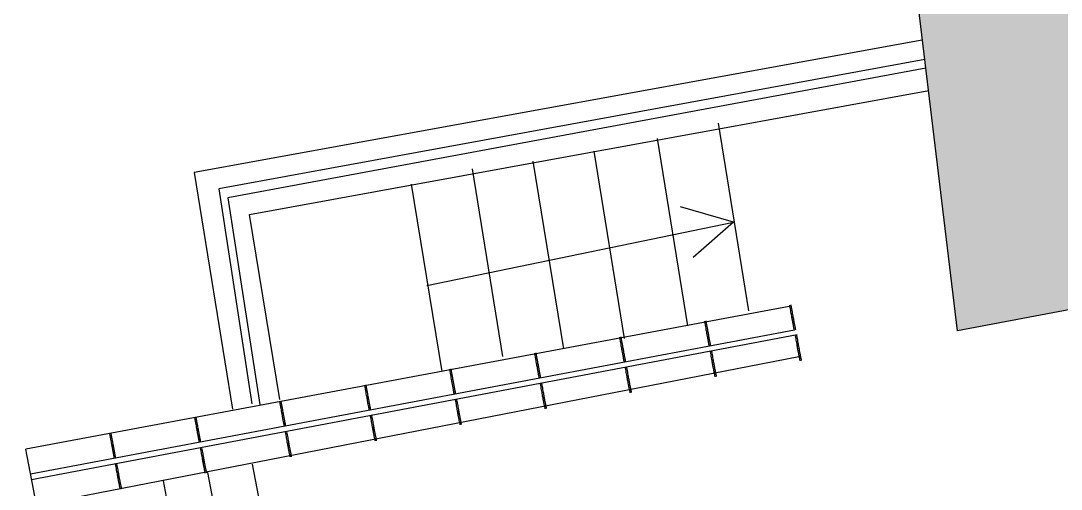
# Model space of a CAD drawing. Extents: x 1037 to 14540, y 1034 to 18285.
# Drawn here: x 13123 to 13856, y 15650 to 15980 of the extents above; entities that cross this region are included whole.
import ezdxf

# ---------------------------------------------------------------- set-up
doc = ezdxf.new("R2010")
doc.units = 0
doc.header["$LTSCALE"] = 100
doc.header["$MEASUREMENT"] = 0
for name, color, linetype in [('murature polilinee', 7, 'CONTINUOUS'), ('murature retini', 253, 'CONTINUOUS'), ('proiezioni', 252, 'CONTINUOUS')]:
    doc.layers.add(name, color=color, linetype=linetype)

msp = doc.modelspace()

# ---------------------------------------------------------------- hatches: boundary and pattern name
at = {"layer": 'murature retini', "lineweight": 30}
h = msp.add_hatch(color=256, dxfattribs=at)
h.paths.add_polyline_path([(12325.37, 14386.08), (13607.89, 14590.37), (13499.68, 15175.4), (13788.95, 15228.91), (13750.87, 15438.27), (13750.07, 15456.86), (13775.05, 15457.94), (13775.7, 15442.95), (14099.71, 15504.13), (14075.06, 15638.14), (13769.77, 15580.5), (13771.18, 15547.86), (13746.2, 15546.78), (13743.86, 15601.05), (14134.41, 15674.79), (14270.65, 14934.11), (14183.54, 14739.04), (14091.88, 15206.15), (13591.4, 15113.59), (13685.52, 14604.73), (13760.98, 14618.69), (13805.29, 14510.43), (13269.82, 14427.85), (13298.81, 14239.84), (13191.59, 14266.03), (13162.6, 14454.04), (12351.69, 14328.22), (12346.54, 14328.22), (12343.45, 14351.88), (12328.01, 14350.85)])
h.paths.add_polyline_path([(10845.65, 15581.71), (10799.41, 15652.08), (10845.65, 15680.18), (10820.36, 15723.35), (10929.94, 15793.3), (10874.35, 15880.39), (10882.78, 15885.77), (10877.4, 15894.19), (10898.47, 15907.65), (10893.09, 15916.07), (10929.94, 15939.59), (10932.62, 15993.81), (10942.61, 15993.31), (10943.85, 16018.28), (10953.83, 16017.79), (10954.33, 16027.78), (11094.13, 16020.87), (11093.52, 16005.88), (11103.52, 16005.49), (11100.23, 15921.1), (11340.66, 15911.34), (11347.63, 15890.29), (11355.91, 15868.97), (11531.7, 15863.06), (11539, 15903.29), (11779.43, 15893.53), (11787.78, 16099.27), (11844.13, 16125.47), (11849.87, 16266.91), (11795.83, 16297.6), (11804.14, 16502.28), (11563.71, 16512.04), (11544.66, 16551.27), (11380.49, 16556.56), (11367.24, 16520.01), (11124.94, 16529.85), (11121.42, 16446.53), (11111.43, 16446.95), (11110.82, 16431.96), (10970.91, 16436.4), (10971.23, 16446.4), (10961.24, 16446.72), (10962.03, 16471.7), (10952.03, 16472.02), (10953.62, 16521.99), (10913.27, 16551.51), (10919.17, 16559.59), (10898.99, 16574.35), (10904.9, 16582.42), (10896.82, 16588.32), (10957.82, 16671.71), (10852.9, 16748.46), (10882.42, 16788.82), (10741.17, 16892.14), (10711.65, 16851.78), (10606.73, 16928.53), (10545.73, 16845.14), (10537.66, 16851.05), (10531.76, 16842.98), (10511.58, 16857.74), (10505.67, 16849.67), (10465.32, 16879.18), (10415.39, 16881.84), (10415.92, 16891.82), (10390.95, 16893.15), (10391.48, 16903.14), (10381.5, 16903.67), (10389.46, 17053.45), (10414.42, 17052.13), (10416.54, 17092.07), (9906.31, 17108.96), (9905.79, 17068.96), (9930.79, 17068.64), (9928.82, 16918.65), (9918.82, 16918.78), (9918.69, 16908.78), (9893.69, 16909.11), (9893.56, 16899.11), (9843.57, 16899.76), (9801.35, 16872.98), (9795.99, 16881.42), (9774.88, 16868.03), (9769.52, 16876.47), (9761.08, 16871.11), (9705.73, 16958.35), (9595.96, 16888.71), (9569.17, 16930.93), (9421.41, 16837.17), (9448.19, 16794.95), (9338.42, 16725.31), (9393.77, 16638.07), (9385.33, 16632.71), (9390.69, 16624.27), (9369.58, 16610.87), (9374.93, 16602.43), (9332.72, 16575.64), (9330.99, 16525.67), (9321, 16526.02), (9320.14, 16501.03), (9310.14, 16501.37), (9309.8, 16491.38), (9169.88, 16496.2), (9170.57, 16516.19), (9090.62, 16518.94), (9095.37, 16656.94), (9173.93, 16654.23), (9179.52, 16872.49), (8951.34, 16881.1), (8953.1, 16935.67), (9180.93, 16927.82), (9183.04, 17024.54), (9254.71, 17023.56), (9252.67, 16875.42), (9604.09, 17105.02), (9586.37, 17142.09), (9256.4, 17146.63), (9255.81, 17103.55), (9186.07, 17104.51), (9186.21, 17114.5), (8824.09, 17119.48), (8823.89, 17111.84), (8813.9, 17112.09), (8814.09, 17119.62), (8616.26, 17122.34), (8613.79, 16942.35), (8809.57, 16939.66), (8811.64, 17022.12), (8821.64, 17021.87), (8819.59, 16940.27), (8853.15, 16939.11), (8851.39, 16884.32), (8623.17, 16891.66), (8622.8, 16880.66), (8482.03, 16860.78), (8481.68, 16850.79), (8451.7, 16851.82), (8425.94, 16883.39), (8426.46, 16898.38), (8436.45, 16898.04), (8437.31, 16923.02), (8427.32, 16923.37), (8428.53, 16958.35), (8408.54, 16959.03), (8411.81, 17053.98), (8431.8, 17053.37), (8432.86, 17088.35), (8442.86, 17088.05), (8445.21, 17138.78), (8463.41, 17138.53), (8468.21, 17394.13), (8543.2, 17392.72), (8540.99, 17275.08), (9100.89, 17264.57), (9103.1, 17382.21), (9168.1, 17381.34), (9166.07, 17273.53), (9669.47, 17264.08), (9670.18, 17301.74), (9731.72, 17300.59), (9731.02, 17262.93), (10300.92, 17252.23), (10302.94, 17359.69), (10372.73, 17358.38), (10370.71, 17250.92), (10965.65, 17239.75), (10963.38, 17365.6), (11039.38, 17366.96), (11042.19, 17210.56), (12047.61, 17235.5), (12046.7, 17358.83), (12123.73, 17352.88), (12124.71, 17250.21), (12265.4, 17263.73), (12392.97, 17275.99), (12398.89, 17226.81), (12325.6, 17219.77), (12351.6, 17017.32), (12434.01, 17024.77), (12438.64, 16974.83), (12339.6, 16968.28), (12355.07, 16847.84), (12799.73, 16877.28), (12781.94, 17013.05), (12857.72, 17032.28), (12870.34, 16980.74), (13636.95, 17097.95), (13625.29, 17221.5), (13827.94, 17269.39), (13862.23, 17112.27), (14105.83, 15822.05), (13783.29, 15761.15), (13636.26, 16983.07), (13270.78, 16921.69), (13272.9, 16909.06), (12945.17, 16854.02), (12285.18, 16810.33), (12267.58, 17213.71), (12151.98, 17202.6), (12153.67, 17175.59), (12158.73, 17175.9), (12162.62, 17096.99), (12157.55, 17096.81), (12158.52, 17069.9), (12153.75, 17069.73), (12170.71, 16680.94), (12174.73, 16681.31), (12177.21, 16654.5), (12183.29, 16655.06), (12188.51, 16576.21), (12183.44, 16575.87), (12185.22, 16549), (12181.2, 16548.74), (12195.73, 16329.24), (12148.26, 16326.1), (12147.91, 16331.45), (12075.24, 16332.71), (12023.92, 17107.87), (11147.1, 17086.12), (11146.42, 17036.23), (11055.13, 17037.46), (11056.89, 17111.43), (10726.98, 17119.29), (10707.88, 17082.91), (11050.44, 16840.28), (11053.23, 16957.49), (11145.34, 16956.24), (11140.75, 16616.53), (11927.43, 16584.59), (11894.74, 15803.35), (11134.31, 15822.44), (11129.82, 15649.29), (11046.96, 15650.41), (11048, 15691.6), (11018.43, 15692)])
h.paths.add_polyline_path([(12018.04, 15320.1), (12165.09, 15316.41), (12114, 15797.84), (12001.11, 15800.68), (12005.21, 15901.6), (12072.31, 15899.91), (12070.9, 16117.52), (12161.53, 16131.53), (12161.16, 16136.89), (12208.24, 16140.19), (12223.52, 15909.49), (12228.35, 15909.81), (12229.94, 15885.73), (12234.99, 15886.06), (12240.21, 15807.25), (12235.16, 15806.91), (12236.75, 15782.83), (12231.92, 15782.51), (12259.49, 15366.08), (12264.32, 15366.4), (12265.91, 15342.32), (12270.97, 15342.65), (12276.18, 15263.84), (12271.13, 15263.5), (12272.73, 15239.42), (12267.9, 15239.1), (12271.89, 15178.73), (12228.7, 15175.87), (12228.19, 15183.47), (12161.25, 15189.26), (12162.96, 15231.44), (12015.91, 15235.13)])
h.paths.add_polyline_path([(11511.52, 15332.82), (11918.07, 15322.61), (11915.94, 15237.64), (11509.39, 15247.85)])
h.paths.add_polyline_path([(10996.5, 15347.85), (11036.39, 15346.33), (11039.32, 15346.07), (11043.45, 15510.45), (11126.3, 15509.33), (11122.26, 15342.59), (11411.55, 15335.33), (11409.42, 15250.36), (10994.32, 15260.99)])
h.paths.add_polyline_path([(9465.09, 15299.17), (9465.36, 15319.17), (9495.5, 15413.45), (9557.59, 15411.89), (9557.71, 15416.88), (9562.71, 15416.76), (9563.49, 15431.36), (9571.69, 15442.04), (9588.12, 15442.04), (9599.62, 15431.36), (9599.62, 15414.95), (9604.55, 15415.77), (9604.55, 15409.2), (9650.54, 15410.02), (9269.33, 15686.77), (9243.51, 15687.12), (9233.09, 15588.19), (9135.85, 15589.5), (9138.59, 15656.44), (8910.86, 15663.77), (8912.64, 15719.08), (9140.86, 15711.74), (9149.81, 15929.91), (9073.63, 15932.73), (9078.74, 16070.71), (9158.69, 16067.75), (9159.43, 16087.74), (9299.33, 16082.55), (9299.16, 16072.56), (9309.16, 16072.39), (9308.74, 16047.39), (9318.74, 16047.22), (9317.83, 15992.95), (9353.05, 15967.05), (9347.12, 15958.99), (9367.26, 15944.18), (9361.33, 15936.12), (9369.39, 15930.2), (9308.16, 15846.97), (9411.96, 15770.62), (9382.33, 15730.34), (9523.33, 15626.61), (9552.96, 15666.89), (9658.56, 15589.2), (9719.79, 15672.42), (9727.84, 15666.5), (9733.77, 15674.55), (9753.91, 15659.74), (9759.83, 15667.8), (9800.32, 15638.01), (9851.73, 15635.28), (9851.2, 15625.3), (9876.17, 15623.97), (9875.64, 15613.98), (9885.62, 15613.45), (9877.67, 15463.66), (9852.7, 15464.99), (9850.58, 15425.05), (10360.81, 15408.16), (10361.33, 15448.16), (10336.34, 15448.48), (10338.3, 15598.47), (10348.3, 15598.34), (10348.43, 15608.34), (10373.43, 15608.01), (10373.56, 15618.01), (10425.05, 15617.34), (10465.54, 15643.52), (10471.93, 15635.94), (10493.86, 15649.4), (10499.25, 15640.97), (10507.67, 15646.35), (10555.62, 15570.66), (10676.05, 15642.05), (10704.62, 15593.1), (10799.61, 15651.78), (10845.65, 15581.71), (10535.21, 15391.17), (10535.21, 15368.73), (10875.57, 15352.44), (10873.35, 15263.82)])
h.paths.add_polyline_path([(8959.76, 15426.9), (9129, 15422.65), (9131.75, 15489.59), (9228.95, 15488.27), (9227.24, 15420.18), (9356.81, 15416.93), (9372.31, 15321.51), (9372.04, 15301.51), (8956.87, 15311.93)], flags=17)
h.paths.add_polyline_path([(8364.57, 15496.27), (8444.44, 15494.17), (8559.43, 15446.95), (8558.9, 15436.96), (8859.79, 15429.41), (8856.9, 15314.44), (8479.49, 15323.92), (8476.37, 15269.46), (8383.25, 15241.83), (8336.94, 15243.57), (8338.71, 15290.78), (8356.84, 15290.1), (8358.19, 15326.02), (8340.06, 15326.7), (8340.97, 15351.03), (8335.18, 15351.25), (8338.92, 15450.91), (8344.71, 15450.69), (8345.62, 15475.03), (8363.75, 15474.35)])
h.paths.add_polyline_path([(8446.02, 15779.83), (8445.7, 15769.83), (8584.83, 15740.63), (8584.48, 15729.64), (8812.69, 15722.3), (8810.91, 15666.98), (8571.48, 15674.68), (8564.73, 15547.14), (8381.5, 15546.04), (8382.76, 15581.01), (8362.78, 15581.74), (8365.83, 15676.69), (8385.82, 15676.04), (8386.95, 15711.03), (8396.94, 15710.7), (8397.74, 15735.69), (8387.75, 15736.01), (8388.23, 15751.01), (8416.03, 15780.79)])
h.paths.add_polyline_path([(8430.5, 16230.53), (8460.34, 16225.28), (8460.02, 16215.28), (8599.31, 16190.8), (8595.93, 16085.85), (8660.9, 16083.76), (8656.88, 15958.82), (8591.91, 15960.91), (8591.56, 15949.92), (8450.84, 15929.72), (8450.52, 15919.72), (8420.53, 15920.69), (8394.7, 15952.2), (8395.18, 15967.19), (8405.18, 15966.87), (8405.98, 15991.85), (8395.99, 15992.18), (8397.11, 16027.16), (8377.12, 16027.8), (8380.18, 16122.75), (8400.16, 16122.11), (8401.29, 16157.09), (8411.28, 16156.77), (8412.09, 16181.76), (8399.41, 16197.22)])
h.paths.add_polyline_path([(8419.01, 16682.21), (8446.88, 16711.94), (8476.86, 16710.9), (8476.52, 16700.91), (8615.59, 16671.39), (8615.21, 16660.39), (8680.17, 16658.16), (8675.87, 16533.23), (8610.9, 16535.47), (8607.29, 16430.53), (8466.68, 16415.36), (8466.34, 16405.37), (8436.21, 16402.12), (8407.41, 16437.42), (8421.09, 16452.01), (8421.95, 16476.99), (8411.95, 16477.34), (8413.16, 16512.31), (8393.17, 16513), (8396.44, 16607.95), (8416.43, 16607.26), (8417.64, 16642.24), (8427.63, 16641.89), (8428.49, 16666.88), (8418.5, 16667.22)])
h.paths.add_polyline_path([(11488.25, 14938.33), (11908.17, 14928.34), (11907.54, 14903.34), (12007.52, 14900.96), (12008.14, 14925.96), (12158.53, 14922.38), (12160.19, 14963.29), (12242.41, 14968.74), (12241.75, 14978.74), (12284.95, 14981.6), (12289.68, 14910.08), (12294.51, 14910.4), (12296.1, 14886.32), (12301.15, 14886.65), (12306.37, 14807.84), (12301.32, 14807.5), (12302.91, 14783.42), (12298.09, 14783.1), (12326.69, 14351.05), (12344.79, 14352.25), (12346.4, 14327.95), (12352.18, 14328.33), (12358.77, 14228.82), (12352.98, 14228.44), (12354.72, 14202.2), (12318.25, 14203.68), (12318.02, 14197.89), (12218.37, 14201.94), (12218.61, 14207.73), (12194.27, 14208.71), (12195.01, 14226.84), (12121.11, 14229.84), (12120.9, 14225.38), (12090.8, 14226.81), (12096.32, 14342.95), (12202.24, 14338.65), (12194.41, 14456.93), (12016.17, 14464.17), (12015.97, 14459.17), (12005.97, 14459.58), (12006.78, 14479.56), (12016.78, 14479.15), (12016.57, 14474.16), (12193.74, 14466.97), (12186.24, 14580.23), (12021.15, 14586.93), (12019.82, 14554.09), (12009.83, 14554.5), (12011.16, 14587.34), (11825.26, 14594.89), (11824.5, 14576.3), (11812.13, 14576.93), (11818.16, 14725.63), (11830.54, 14725.18), (11825.66, 14604.88), (12011.57, 14597.33), (12012.9, 14630.17), (12022.89, 14629.77), (12021.56, 14596.93), (12185.58, 14590.27), (12178.08, 14703.53), (12026.13, 14709.7), (12025.93, 14704.71), (12015.94, 14705.11), (12016.75, 14725.1), (12026.74, 14724.69), (12026.54, 14719.69), (12177.42, 14713.57), (12169.58, 14831.85), (12031.32, 14837.47), (12029.79, 14799.63), (12019.79, 14800.03), (12021.33, 14837.87), (11835.42, 14845.42), (11833.78, 14804.95), (11821.39, 14805.12), (11821.83, 14815.94), (11784.59, 14817.46), (11785.81, 14847.43), (11664.78, 14852.34), (11663.88, 14830.64), (11636.51, 14831.76), (11637.4, 14853.46), (11485.05, 14859.64)])
h.paths.add_polyline_path([(10831.56, 14382.53), (10927.72, 14379.92), (10932.04, 14694.54), (10985.24, 14693.89), (10994.91, 14730.55), (11020.75, 14783.47), (10933.13, 14784.53), (10933.71, 14874.15), (10573.8, 14883.5), (10572.59, 14783.5), (10497.61, 14785.44), (10498.82, 14885.45), (10143.9, 14894.66), (10139.28, 14794.75), (10064.29, 14796.69), (10068.1, 14878.93), (9703.6, 14888.4), (9701.46, 14806.12), (9626.49, 14808.06), (9628.96, 14903.03), (9458.38, 14907.46), (9460.59, 14992.43), (10888.53, 14955.35), (10887.9, 14930.36), (10987.87, 14927.77), (10988.5, 14952.76), (11102.04, 14949.81), (11100.01, 14833.82), (11053.2, 14793.63), (11013.84, 14724.08), (11000.67, 14648.67), (11013.84, 14573.26), (11053.2, 14503.71), (11099.87, 14462.57), (11224.46, 14463.38), (11271.59, 14503.71), (11310.96, 14573.26), (11324.12, 14648.67), (11310.96, 14724.08), (11271.59, 14793.63), (11225.03, 14833.66), (11226.96, 14944.55), (11388.26, 14940.71), (11385.13, 14863.7), (11370.95, 14864.27), (11370.25, 14623.36), (11480.38, 14618.89), (11479.98, 14608.9), (11370.22, 14613.36), (11369.52, 14372.45), (11570.13, 14364.31), (11579.89, 14604.85), (11569.9, 14605.25), (11570.31, 14615.24), (11590.29, 14614.43), (11580.12, 14363.9), (11590.11, 14363.5), (11584.65, 14248.54), (11554.82, 14249.96), (11554.99, 14253.65), (11480.85, 14257.17), (11480.11, 14239.04), (11455.78, 14240.03), (11455.55, 14234.24), (11355.9, 14238.29), (11356.14, 14244.08), (11331.8, 14245.06), (11332.54, 14263.19), (11049.61, 14275.34), (11048.88, 14257.22), (11024.55, 14258.21), (11024.31, 14252.42), (10924.67, 14256.46), (10924.9, 14262.25), (10900.57, 14263.24), (10901.3, 14281.36), (10827.41, 14284.36), (10827.2, 14279.9), (10797.1, 14281.33), (10798.95, 14320.41), (10828.99, 14319.19)])
h.paths.add_polyline_path([(11665.05, 14360.45), (11765.88, 14356.36), (11767.09, 14386.34), (11804.32, 14384.83), (11808.9, 14497.45), (11821.26, 14496.75), (11815.49, 14354.35), (12001.4, 14346.8), (12002.93, 14384.64), (12012.92, 14384.23), (12011.39, 14346.4), (12021.38, 14345.99), (12015.88, 14230.37), (11986.05, 14231.79), (11986.23, 14235.47), (11912.08, 14238.99), (11911.35, 14220.87), (11887.02, 14221.86), (11886.78, 14216.07), (11787.14, 14220.11), (11787.37, 14225.9), (11763.04, 14226.89), (11763.77, 14245.01), (11689.88, 14248.01), (11689.67, 14243.55), (11659.57, 14244.98)], flags=17)
h.paths.add_polyline_path([(10495.54, 14615.44), (10570.53, 14613.49), (10568.04, 14408.49), (10718.01, 14404.59), (10716.53, 14323.75), (10724.01, 14323.45), (10722.18, 14284.89), (10692.35, 14286.31), (10692.53, 14290), (10618.38, 14293.52), (10617.52, 14275.4), (10593.19, 14276.56), (10592.92, 14270.77), (10493.3, 14275.5), (10493.58, 14281.29), (10469.25, 14282.45), (10470.12, 14300.57), (10396.56, 14304.06), (10396.37, 14300.07), (10366.27, 14301.5), (10368.26, 14343.46), (10400.9, 14341.99), (10418.19, 14439.29), (10493.36, 14435.1)], flags=17)
h.paths.add_polyline_path([(10056.42, 14626.84), (10131.41, 14624.89), (10123.58, 14455.72), (10229.08, 14449.84), (10244.98, 14349.11), (10293.35, 14347.15), (10291.35, 14305.06), (10261.52, 14306.48), (10261.71, 14310.47), (10187.88, 14313.98), (10187.02, 14295.86), (10162.7, 14297.02), (10162.42, 14291.23), (10062.81, 14295.96), (10063.08, 14301.75), (10038.76, 14302.91), (10039.62, 14321.03), (9963.16, 14324.66), (9962.97, 14320.67), (9932.87, 14322.1), (9934.62, 14358.82), (9946.2, 14358.66), (9955.36, 14451.71), (10048.2, 14449.3)], flags=17)
h.paths.add_polyline_path([(9622.08, 14638.12), (9697.05, 14636.17), (9692.44, 14458.54), (9843.13, 14454.63), (9847.54, 14360.93), (9859.62, 14360.77), (9857.96, 14325.66), (9828.13, 14327.08), (9828.31, 14331.07), (9751.59, 14334.72), (9750.73, 14316.6), (9726.4, 14317.75), (9726.13, 14311.96), (9626.51, 14316.7), (9626.79, 14322.49), (9602.46, 14323.64), (9603.32, 14341.76), (9527.16, 14345.38), (9526.97, 14341.39), (9496.87, 14342.82), (9499.2, 14391.76), (9552.58, 14389.22), (9555.02, 14506.56), (9618.57, 14503.17)], flags=17)
h.paths.add_polyline_path([(9183.82, 14649.5), (9258.8, 14647.55), (9253.96, 14522.64), (9360.3, 14516.96), (9381.46, 14397.36), (9424.28, 14395.32), (9421.96, 14346.38), (9392.13, 14347.8), (9392.32, 14351.79), (9315.28, 14355.45), (9314.42, 14337.33), (9290.1, 14338.49), (9289.82, 14332.7), (9190.21, 14337.44), (9190.48, 14343.22), (9166.16, 14344.38), (9167.02, 14362.5), (9092.99, 14366.02), (9092.8, 14362.02), (9062.83, 14363.45), (9064.39, 14396.17), (9084.68, 14395.65), (9087.47, 14403.26), (9099.11, 14402.95), (9113.17, 14551.3), (9179.94, 14549.57)])
h.paths.add_polyline_path([(8873.9, 14657.55), (8870.02, 14557.61), (8962.27, 14555.22), (8974.09, 14406.2), (8980.53, 14406.03), (8982.93, 14398.29), (8989.4, 14398.12), (8987.92, 14367.01), (8957.95, 14368.43), (8958.14, 14372.43), (8884.11, 14375.94), (8883.25, 14357.82), (8858.92, 14358.98), (8858.65, 14353.19), (8759.03, 14357.93), (8759.31, 14363.72), (8734.98, 14364.87), (8735.85, 14382.99), (8669.37, 14386.15), (8669.18, 14382.16), (8639.08, 14383.59), (8641.01, 14424.1), (8668.08, 14423.39), (8677.77, 14576.61), (8790.59, 14573.68), (8792.71, 14659.66)], flags=17)
h.paths.add_polyline_path([(8331.14, 15088.89), (8375.42, 15087.23), (8459.96, 15074.35), (8459.92, 15018.41), (8849.22, 15008.31), (8848.59, 14983.31), (8948.55, 14980.72), (8949.18, 15005.71), (9360.62, 14995.03), (9358.42, 14910.06), (9269.08, 14912.38), (9265.39, 14817.44), (9190.41, 14819.39), (9194.29, 14919.32), (8884.37, 14927.37), (8880.49, 14827.43), (8796.92, 14829.6), (8799.39, 14929.57), (8484.47, 14937.75), (8465.67, 14582.12), (8543.65, 14580.09), (8540.32, 14426.71), (8566.01, 14426.04), (8564.17, 14387.15), (8534.33, 14388.57), (8534.52, 14392.56), (8464.62, 14395.88), (8462.8, 14325.79), (8412.82, 14327.09), (8414.38, 14387.07), (8323.06, 14389.44), (8324.26, 14421.47), (8306.14, 14422.15), (8307.05, 14446.48), (8301.26, 14446.7), (8305, 14546.36), (8310.79, 14546.14), (8311.7, 14570.48), (8329.83, 14569.8), (8332.66, 14644.58), (8328.66, 14644.71), (8333.05, 14779.64), (8337.69, 14779.48), (8340.5, 14854.48), (8322.38, 14855.16), (8323.29, 14879.5), (8317.5, 14879.72), (8321.24, 14979.37), (8327.03, 14979.16), (8327.94, 15003.49), (8346.07, 15002.81), (8347.5, 15041), (8329.37, 15041.68)])

# ---------------------------------------------------------------- linework, layer by layer
at = {"layer": 'murature polilinee', "lineweight": 30}
msp.add_lwpolyline([(13862.23, 17112.27), (14105.83, 15822.05), (13783.29, 15761.15), (13636.26, 16983.07)], dxfattribs=at)
at = {"layer": 'proiezioni', "lineweight": 30}
for p, q in [((13758.33, 15966.35), (13244.83, 15873.04)), ((13760.28, 15952.74), (13262.34, 15861.38)), ((13761, 15946.51), (13268.64, 15855.06)), ((13283.86, 15843.31), (13763.1, 15930.87)), ((13636.14, 15775.4), (13614.68, 15907.64)), ((13593.22, 15764.68), (13571.76, 15896.92)), ((13548.52, 15755.74), (13527.06, 15887.98)), ((13505.6, 15748.6), (13484.14, 15880.83)), ((13244.83, 15873.04), (13272.06, 15705.88)), ((13462.68, 15743.24), (13441.23, 15875.47)), ((13419.77, 15732.51), (13398.31, 15864.75)), ((13262.34, 15861.38), (13285.68, 15709.77)), ((13268.64, 15855.06), (13291.33, 15709.19)), ((13305.32, 15712.86), (13283.86, 15843.31)), ((13625.41, 15837.95), (13587.86, 15848.67)), ((13409.04, 15793.27), (13625.41, 15837.95)), ((13625.41, 15837.95), (13596.8, 15812.93)), ((13664.48, 15778.31), (13126.22, 15677.79)), ((13668.47, 15761.66), (13129.56, 15660.11)), ((13670.34, 15758.38), (13130.31, 15656.18)), ((13133.65, 15638.49), (13126.22, 15677.79))]:
    msp.add_line(p, q, dxfattribs=at)
at = {"layer": 'proiezioni', "linetype": 'Continuous', "lineweight": 30}
for p, q in [((13133.65, 15638.49), (13671.52, 15743.14)), ((13313.93, 15519.88), (13286.1, 15667.27)), ((13282.49, 15513.94), (13254.66, 15661.34)), ((13251.04, 15508), (13223.21, 15655.4))]:
    msp.add_line(p, q, dxfattribs=at)
at = {"layer": 'proiezioni', "lineweight": 30}
for points in [[(13664.71, 15779.46), (13664.97, 15778.01), (13665.21, 15776.68), (13665.44, 15775.47), (13665.64, 15774.38), (13665.83, 15773.38), (13666.01, 15772.48), (13666.17, 15771.66), (13666.31, 15770.92), (13666.44, 15770.24), (13666.56, 15769.62), (13666.66, 15769.04), (13666.76, 15768.52), (13666.85, 15768.03), (13666.93, 15767.57), (13667.01, 15767.14), (13667.08, 15766.73), (13667.16, 15766.33), (13667.23, 15765.92), (13667.31, 15765.5), (13667.4, 15765.05), (13667.5, 15764.55), (13667.6, 15763.98), (13667.73, 15763.34), (13667.87, 15762.61), (13668.03, 15761.78), (13668.03, 15761.77)], [(13665.69, 15779.65), (13665.95, 15778.19), (13666.19, 15776.87), (13666.42, 15775.66), (13666.63, 15774.56), (13666.82, 15773.57), (13666.99, 15772.67), (13667.15, 15771.85), (13667.29, 15771.1), (13667.42, 15770.42), (13667.54, 15769.8), (13667.65, 15769.23), (13667.74, 15768.7), (13667.83, 15768.21), (13667.91, 15767.76), (13667.99, 15767.33), (13668.07, 15766.91), (13668.14, 15766.51), (13668.22, 15766.11), (13668.3, 15765.69), (13668.38, 15765.23), (13668.48, 15764.73), (13668.59, 15764.17), (13668.71, 15763.53), (13668.85, 15762.8), (13669.01, 15761.97), (13669.01, 15761.96)], [(13604.77, 15768.15), (13605.03, 15766.69), (13605.27, 15765.36), (13605.5, 15764.16), (13605.7, 15763.06), (13605.89, 15762.07), (13606.07, 15761.17), (13606.23, 15760.35), (13606.37, 15759.6), (13606.5, 15758.92), (13606.62, 15758.3), (13606.72, 15757.73), (13606.82, 15757.2), (13606.91, 15756.71), (13606.99, 15756.25), (13607.07, 15755.82), (13607.14, 15755.41), (13607.22, 15755.01), (13607.29, 15754.6), (13607.37, 15754.18), (13607.46, 15753.73), (13607.56, 15753.23), (13607.66, 15752.67), (13607.79, 15752.03), (13607.93, 15751.3), (13608.09, 15750.46), (13608.09, 15750.46)], [(13605.75, 15768.33), (13606.01, 15766.88), (13606.25, 15765.55), (13606.48, 15764.34), (13606.68, 15763.25), (13606.88, 15762.25), (13607.05, 15761.35), (13607.21, 15760.53), (13607.35, 15759.79), (13607.48, 15759.11), (13607.6, 15758.48), (13607.71, 15757.91), (13607.8, 15757.38), (13607.89, 15756.9), (13607.97, 15756.44), (13608.05, 15756.01), (13608.13, 15755.6), (13608.2, 15755.19), (13608.28, 15754.79), (13608.35, 15754.37), (13608.44, 15753.92), (13608.54, 15753.41), (13608.65, 15752.85), (13608.77, 15752.21), (13608.91, 15751.48), (13609.07, 15750.65), (13609.07, 15750.64)], [(13544.83, 15756.83), (13545.09, 15755.37), (13545.33, 15754.05), (13545.55, 15752.84), (13545.76, 15751.74), (13545.95, 15750.75), (13546.13, 15749.85), (13546.29, 15749.03), (13546.43, 15748.28), (13546.56, 15747.6), (13546.68, 15746.98), (13546.78, 15746.41), (13546.88, 15745.88), (13546.97, 15745.39), (13547.05, 15744.94), (13547.13, 15744.51), (13547.2, 15744.09), (13547.28, 15743.69), (13547.35, 15743.29), (13547.43, 15742.87), (13547.52, 15742.41), (13547.61, 15741.91), (13547.72, 15741.35), (13547.85, 15740.71), (13547.99, 15739.98), (13548.15, 15739.15), (13548.15, 15739.14)], [(13545.81, 15757.02), (13546.07, 15755.56), (13546.31, 15754.23), (13546.54, 15753.03), (13546.74, 15751.93), (13546.93, 15750.94), (13547.11, 15750.03), (13547.27, 15749.21), (13547.41, 15748.47), (13547.54, 15747.79), (13547.66, 15747.17), (13547.76, 15746.59), (13547.86, 15746.07), (13547.95, 15745.58), (13548.03, 15745.12), (13548.11, 15744.69), (13548.18, 15744.28), (13548.26, 15743.88), (13548.33, 15743.47), (13548.41, 15743.05), (13548.5, 15742.6), (13548.6, 15742.1), (13548.71, 15741.53), (13548.83, 15740.9), (13548.97, 15740.16), (13549.13, 15739.33), (13549.13, 15739.32)], [(13668.78, 15757.84), (13668.79, 15757.78), (13669, 15756.7), (13669.19, 15755.64), (13669.39, 15754.61), (13669.57, 15753.62), (13669.74, 15752.68), (13669.9, 15751.79), (13670.05, 15750.95), (13670.19, 15750.16), (13670.33, 15749.41), (13670.45, 15748.72), (13670.57, 15748.08), (13670.68, 15747.48), (13670.78, 15746.93), (13670.88, 15746.41), (13670.98, 15745.92), (13671.07, 15745.44), (13671.17, 15744.97), (13671.26, 15744.5), (13671.37, 15744.03), (13671.47, 15743.54), (13671.58, 15743.05), (13671.69, 15742.55), (13671.79, 15742.05), (13671.89, 15741.55), (13671.98, 15741.07), (13672.06, 15740.6), (13672.13, 15740.16)], [(13669.76, 15758.03), (13669.78, 15757.96), (13669.98, 15756.89), (13670.18, 15755.83), (13670.37, 15754.79), (13670.55, 15753.81), (13670.72, 15752.87), (13670.88, 15751.98), (13671.04, 15751.13), (13671.18, 15750.34), (13671.31, 15749.6), (13671.44, 15748.91), (13671.55, 15748.26), (13671.66, 15747.67), (13671.76, 15747.12), (13671.86, 15746.6), (13671.96, 15746.1), (13672.05, 15745.62), (13672.15, 15745.16), (13672.25, 15744.69), (13672.35, 15744.21), (13672.45, 15743.73), (13672.56, 15743.23), (13672.67, 15742.73), (13672.77, 15742.23), (13672.87, 15741.74), (13672.96, 15741.25), (13673.05, 15740.79), (13673.11, 15740.34)], [(13484.89, 15745.51), (13485.15, 15744.06), (13485.39, 15742.73), (13485.61, 15741.52), (13485.82, 15740.43), (13486.01, 15739.43), (13486.19, 15738.53), (13486.34, 15737.71), (13486.49, 15736.97), (13486.62, 15736.29), (13486.74, 15735.66), (13486.84, 15735.09), (13486.94, 15734.56), (13487.03, 15734.08), (13487.11, 15733.62), (13487.19, 15733.19), (13487.26, 15732.78), (13487.33, 15732.37), (13487.41, 15731.97), (13487.49, 15731.55), (13487.58, 15731.09), (13487.67, 15730.59), (13487.78, 15730.03), (13487.91, 15729.39), (13488.05, 15728.66), (13488.21, 15727.83), (13488.21, 15727.82)], [(13485.87, 15745.7), (13486.13, 15744.24), (13486.37, 15742.91), (13486.6, 15741.71), (13486.8, 15740.61), (13486.99, 15739.62), (13487.17, 15738.72), (13487.33, 15737.9), (13487.47, 15737.15), (13487.6, 15736.47), (13487.72, 15735.85), (13487.82, 15735.28), (13487.92, 15734.75), (13488.01, 15734.26), (13488.09, 15733.8), (13488.17, 15733.37), (13488.24, 15732.96), (13488.32, 15732.56), (13488.39, 15732.16), (13488.47, 15731.73), (13488.56, 15731.28), (13488.66, 15730.78), (13488.76, 15730.22), (13488.89, 15729.58), (13489.03, 15728.85), (13489.19, 15728.01), (13489.19, 15728.01)], [(13608.84, 15746.53), (13608.85, 15746.46), (13609.05, 15745.39), (13609.25, 15744.32), (13609.45, 15743.29), (13609.63, 15742.3), (13609.8, 15741.36), (13609.96, 15740.47), (13610.11, 15739.63), (13610.25, 15738.84), (13610.39, 15738.1), (13610.51, 15737.4), (13610.63, 15736.76), (13610.74, 15736.17), (13610.84, 15735.61), (13610.94, 15735.09), (13611.04, 15734.6), (13611.13, 15734.12), (13611.23, 15733.65), (13611.32, 15733.19), (13611.42, 15732.71), (13611.53, 15732.22), (13611.64, 15731.73), (13611.74, 15731.23), (13611.85, 15730.73), (13611.95, 15730.23), (13612.04, 15729.75), (13612.12, 15729.29), (13612.19, 15728.84)], [(13609.82, 15746.71), (13609.83, 15746.65), (13610.04, 15745.57), (13610.24, 15744.51), (13610.43, 15743.48), (13610.61, 15742.49), (13610.78, 15741.55), (13610.94, 15740.66), (13611.09, 15739.82), (13611.24, 15739.03), (13611.37, 15738.28), (13611.49, 15737.59), (13611.61, 15736.95), (13611.72, 15736.35), (13611.82, 15735.8), (13611.92, 15735.28), (13612.02, 15734.78), (13612.11, 15734.31), (13612.21, 15733.84), (13612.31, 15733.37), (13612.41, 15732.9), (13612.51, 15732.41), (13612.62, 15731.91), (13612.73, 15731.41), (13612.83, 15730.91), (13612.93, 15730.42), (13613.02, 15729.94), (13613.11, 15729.47), (13613.17, 15729.03)], [(13424.95, 15734.2), (13425.21, 15732.74), (13425.45, 15731.41), (13425.67, 15730.21), (13425.88, 15729.11), (13426.07, 15728.12), (13426.24, 15727.21), (13426.4, 15726.39), (13426.55, 15725.65), (13426.68, 15724.97), (13426.79, 15724.35), (13426.9, 15723.77), (13427, 15723.25), (13427.08, 15722.76), (13427.17, 15722.3), (13427.24, 15721.87), (13427.32, 15721.46), (13427.39, 15721.06), (13427.47, 15720.65), (13427.55, 15720.23), (13427.64, 15719.78), (13427.73, 15719.28), (13427.84, 15718.71), (13427.96, 15718.07), (13428.1, 15717.34), (13428.26, 15716.51), (13428.27, 15716.5)], [(13425.93, 15734.38), (13426.19, 15732.92), (13426.43, 15731.6), (13426.65, 15730.39), (13426.86, 15729.29), (13427.05, 15728.3), (13427.23, 15727.4), (13427.39, 15726.58), (13427.53, 15725.83), (13427.66, 15725.15), (13427.78, 15724.53), (13427.88, 15723.96), (13427.98, 15723.43), (13428.07, 15722.94), (13428.15, 15722.49), (13428.23, 15722.06), (13428.3, 15721.64), (13428.38, 15721.24), (13428.45, 15720.84), (13428.53, 15720.42), (13428.62, 15719.96), (13428.71, 15719.46), (13428.82, 15718.9), (13428.95, 15718.26), (13429.09, 15717.53), (13429.25, 15716.7), (13429.25, 15716.69)], [(13548.9, 15735.21), (13548.91, 15735.14), (13549.11, 15734.07), (13549.31, 15733.01), (13549.5, 15731.97), (13549.69, 15730.99), (13549.86, 15730.05), (13550.02, 15729.16), (13550.17, 15728.31), (13550.31, 15727.52), (13550.45, 15726.78), (13550.57, 15726.09), (13550.69, 15725.44), (13550.8, 15724.85), (13550.9, 15724.29), (13551, 15723.77), (13551.1, 15723.28), (13551.19, 15722.8), (13551.29, 15722.34), (13551.38, 15721.87), (13551.48, 15721.39), (13551.59, 15720.91), (13551.7, 15720.41), (13551.8, 15719.91), (13551.91, 15719.41), (13552.01, 15718.92), (13552.1, 15718.43), (13552.18, 15717.97), (13552.25, 15717.52)], [(13549.88, 15735.4), (13549.89, 15735.33), (13550.1, 15734.26), (13550.3, 15733.19), (13550.49, 15732.16), (13550.67, 15731.17), (13550.84, 15730.23), (13551, 15729.34), (13551.15, 15728.5), (13551.3, 15727.71), (13551.43, 15726.97), (13551.55, 15726.27), (13551.67, 15725.63), (13551.78, 15725.03), (13551.88, 15724.48), (13551.98, 15723.96), (13552.08, 15723.47), (13552.17, 15722.99), (13552.27, 15722.52), (13552.37, 15722.05), (13552.47, 15721.58), (13552.57, 15721.09), (13552.68, 15720.6), (13552.79, 15720.1), (13552.89, 15719.6), (13552.99, 15719.1), (13553.08, 15718.62), (13553.16, 15718.15), (13553.23, 15717.71)], [(13365.01, 15722.88), (13365.27, 15721.42), (13365.51, 15720.09), (13365.73, 15718.89), (13365.94, 15717.79), (13366.13, 15716.8), (13366.3, 15715.9), (13366.46, 15715.08), (13366.61, 15714.33), (13366.74, 15713.65), (13366.85, 15713.03), (13366.96, 15712.46), (13367.06, 15711.93), (13367.14, 15711.44), (13367.23, 15710.98), (13367.3, 15710.55), (13367.38, 15710.14), (13367.45, 15709.74), (13367.53, 15709.34), (13367.61, 15708.91), (13367.7, 15708.46), (13367.79, 15707.96), (13367.9, 15707.4), (13368.02, 15706.76), (13368.16, 15706.03), (13368.32, 15705.19), (13368.33, 15705.19)], [(13365.99, 15723.06), (13366.25, 15721.61), (13366.49, 15720.28), (13366.71, 15719.07), (13366.92, 15717.98), (13367.11, 15716.98), (13367.29, 15716.08), (13367.45, 15715.26), (13367.59, 15714.52), (13367.72, 15713.84), (13367.84, 15713.21), (13367.94, 15712.64), (13368.04, 15712.12), (13368.13, 15711.63), (13368.21, 15711.17), (13368.29, 15710.74), (13368.36, 15710.33), (13368.44, 15709.92), (13368.51, 15709.52), (13368.59, 15709.1), (13368.68, 15708.65), (13368.77, 15708.15), (13368.88, 15707.58), (13369.01, 15706.94), (13369.15, 15706.21), (13369.31, 15705.38), (13369.31, 15705.37)], [(13488.96, 15723.89), (13488.97, 15723.83), (13489.17, 15722.75), (13489.37, 15721.69), (13489.56, 15720.66), (13489.75, 15719.67), (13489.92, 15718.73), (13490.08, 15717.84), (13490.23, 15717), (13490.37, 15716.21), (13490.5, 15715.46), (13490.63, 15714.77), (13490.75, 15714.13), (13490.86, 15713.53), (13490.96, 15712.98), (13491.06, 15712.46), (13491.15, 15711.96), (13491.25, 15711.49), (13491.34, 15711.02), (13491.44, 15710.55), (13491.54, 15710.08), (13491.65, 15709.59), (13491.76, 15709.09), (13491.86, 15708.59), (13491.97, 15708.09), (13492.07, 15707.6), (13492.16, 15707.12), (13492.24, 15706.65), (13492.31, 15706.21)], [(13489.94, 15724.08), (13489.95, 15724.01), (13490.16, 15722.94), (13490.35, 15721.88), (13490.55, 15720.84), (13490.73, 15719.85), (13490.9, 15718.91), (13491.06, 15718.02), (13491.21, 15717.18), (13491.35, 15716.39), (13491.49, 15715.65), (13491.61, 15714.96), (13491.73, 15714.31), (13491.84, 15713.72), (13491.94, 15713.16), (13492.04, 15712.64), (13492.14, 15712.15), (13492.23, 15711.67), (13492.33, 15711.2), (13492.42, 15710.74), (13492.52, 15710.26), (13492.63, 15709.78), (13492.74, 15709.28), (13492.85, 15708.78), (13492.95, 15708.28), (13493.05, 15707.78), (13493.14, 15707.3), (13493.22, 15706.84), (13493.29, 15706.39)], [(13305.07, 15711.56), (13305.32, 15710.1), (13305.57, 15708.78), (13305.79, 15707.57), (13306, 15706.47), (13306.19, 15705.48), (13306.36, 15704.58), (13306.52, 15703.76), (13306.67, 15703.01), (13306.8, 15702.33), (13306.91, 15701.71), (13307.02, 15701.14), (13307.11, 15700.61), (13307.2, 15700.12), (13307.29, 15699.67), (13307.36, 15699.24), (13307.44, 15698.82), (13307.51, 15698.42), (13307.59, 15698.02), (13307.67, 15697.6), (13307.75, 15697.14), (13307.85, 15696.64), (13307.96, 15696.08), (13308.08, 15695.44), (13308.22, 15694.71), (13308.38, 15693.88), (13308.38, 15693.87)], [(13306.05, 15711.75), (13306.31, 15710.29), (13306.55, 15708.96), (13306.77, 15707.76), (13306.98, 15706.66), (13307.17, 15705.67), (13307.35, 15704.76), (13307.5, 15703.95), (13307.65, 15703.2), (13307.78, 15702.52), (13307.9, 15701.9), (13308, 15701.32), (13308.1, 15700.8), (13308.19, 15700.31), (13308.27, 15699.85), (13308.35, 15699.42), (13308.42, 15699.01), (13308.49, 15698.61), (13308.57, 15698.2), (13308.65, 15697.78), (13308.74, 15697.33), (13308.83, 15696.83), (13308.94, 15696.27), (13309.06, 15695.63), (13309.21, 15694.89), (13309.37, 15694.06), (13309.37, 15694.05)], [(13429.02, 15712.57), (13429.03, 15712.51), (13429.23, 15711.44), (13429.43, 15710.37), (13429.62, 15709.34), (13429.8, 15708.35), (13429.98, 15707.41), (13430.14, 15706.52), (13430.29, 15705.68), (13430.43, 15704.89), (13430.56, 15704.15), (13430.69, 15703.45), (13430.81, 15702.81), (13430.91, 15702.21), (13431.02, 15701.66), (13431.12, 15701.14), (13431.21, 15700.65), (13431.31, 15700.17), (13431.4, 15699.7), (13431.5, 15699.23), (13431.6, 15698.76), (13431.71, 15698.27), (13431.81, 15697.78), (13431.92, 15697.28), (13432.03, 15696.78), (13432.13, 15696.28), (13432.22, 15695.8), (13432.3, 15695.33), (13432.37, 15694.89)], [(13430, 15712.76), (13430.01, 15712.69), (13430.21, 15711.62), (13430.41, 15710.56), (13430.61, 15709.52), (13430.79, 15708.54), (13430.96, 15707.6), (13431.12, 15706.71), (13431.27, 15705.87), (13431.41, 15705.07), (13431.55, 15704.33), (13431.67, 15703.64), (13431.79, 15702.99), (13431.9, 15702.4), (13432, 15701.85), (13432.1, 15701.33), (13432.2, 15700.83), (13432.29, 15700.35), (13432.39, 15699.89), (13432.48, 15699.42), (13432.58, 15698.95), (13432.69, 15698.46), (13432.8, 15697.96), (13432.9, 15697.46), (13433.01, 15696.96), (13433.11, 15696.47), (13433.2, 15695.98), (13433.28, 15695.52), (13433.35, 15695.08)], [(13245.12, 15700.24), (13245.38, 15698.79), (13245.63, 15697.46), (13245.85, 15696.25), (13246.06, 15695.16), (13246.25, 15694.16), (13246.42, 15693.26), (13246.58, 15692.44), (13246.72, 15691.7), (13246.85, 15691.02), (13246.97, 15690.39), (13247.08, 15689.82), (13247.17, 15689.3), (13247.26, 15688.81), (13247.34, 15688.35), (13247.42, 15687.92), (13247.5, 15687.51), (13247.57, 15687.1), (13247.65, 15686.7), (13247.73, 15686.28), (13247.81, 15685.83), (13247.91, 15685.32), (13248.02, 15684.76), (13248.14, 15684.12), (13248.28, 15683.39), (13248.44, 15682.56), (13248.44, 15682.55)], [(13246.11, 15700.43), (13246.37, 15698.97), (13246.61, 15697.65), (13246.83, 15696.44), (13247.04, 15695.34), (13247.23, 15694.35), (13247.4, 15693.45), (13247.56, 15692.63), (13247.71, 15691.88), (13247.84, 15691.2), (13247.95, 15690.58), (13248.06, 15690.01), (13248.16, 15689.48), (13248.24, 15688.99), (13248.33, 15688.54), (13248.4, 15688.1), (13248.48, 15687.69), (13248.55, 15687.29), (13248.63, 15686.89), (13248.71, 15686.46), (13248.8, 15686.01), (13248.89, 15685.51), (13249, 15684.95), (13249.12, 15684.31), (13249.26, 15683.58), (13249.42, 15682.75), (13249.43, 15682.74)], [(13369.08, 15701.26), (13369.09, 15701.19), (13369.29, 15700.12), (13369.49, 15699.05), (13369.68, 15698.02), (13369.86, 15697.03), (13370.04, 15696.09), (13370.2, 15695.2), (13370.35, 15694.36), (13370.49, 15693.57), (13370.62, 15692.83), (13370.75, 15692.13), (13370.86, 15691.49), (13370.97, 15690.9), (13371.08, 15690.34), (13371.18, 15689.82), (13371.27, 15689.33), (13371.37, 15688.85), (13371.46, 15688.38), (13371.56, 15687.92), (13371.66, 15687.44), (13371.77, 15686.96), (13371.87, 15686.46), (13371.98, 15685.96), (13372.09, 15685.46), (13372.19, 15684.96), (13372.28, 15684.48), (13372.36, 15684.02), (13372.43, 15683.57)], [(13370.06, 15701.44), (13370.07, 15701.38), (13370.27, 15700.3), (13370.47, 15699.24), (13370.66, 15698.21), (13370.85, 15697.22), (13371.02, 15696.28), (13371.18, 15695.39), (13371.33, 15694.55), (13371.47, 15693.76), (13371.61, 15693.01), (13371.73, 15692.32), (13371.85, 15691.68), (13371.96, 15691.08), (13372.06, 15690.53), (13372.16, 15690.01), (13372.26, 15689.51), (13372.35, 15689.04), (13372.45, 15688.57), (13372.54, 15688.1), (13372.64, 15687.63), (13372.75, 15687.14), (13372.86, 15686.64), (13372.96, 15686.14), (13373.07, 15685.64), (13373.17, 15685.15), (13373.26, 15684.67), (13373.34, 15684.2), (13373.41, 15683.76)], [(13185.18, 15688.93), (13185.44, 15687.47), (13185.68, 15686.14), (13185.91, 15684.94), (13186.12, 15683.84), (13186.31, 15682.85), (13186.48, 15681.94), (13186.64, 15681.12), (13186.78, 15680.38), (13186.91, 15679.7), (13187.03, 15679.08), (13187.14, 15678.5), (13187.23, 15677.98), (13187.32, 15677.49), (13187.4, 15677.03), (13187.48, 15676.6), (13187.56, 15676.19), (13187.63, 15675.79), (13187.71, 15675.38), (13187.79, 15674.96), (13187.87, 15674.51), (13187.97, 15674.01), (13188.08, 15673.44), (13188.2, 15672.81), (13188.34, 15672.07), (13188.5, 15671.24), (13188.5, 15671.23)], [(13186.17, 15689.11), (13186.43, 15687.65), (13186.67, 15686.33), (13186.89, 15685.12), (13187.1, 15684.03), (13187.29, 15683.03), (13187.46, 15682.13), (13187.62, 15681.31), (13187.77, 15680.57), (13187.9, 15679.88), (13188.01, 15679.26), (13188.12, 15678.69), (13188.22, 15678.16), (13188.3, 15677.67), (13188.39, 15677.22), (13188.46, 15676.79), (13188.54, 15676.37), (13188.61, 15675.97), (13188.69, 15675.57), (13188.77, 15675.15), (13188.85, 15674.69), (13188.95, 15674.19), (13189.06, 15673.63), (13189.18, 15672.99), (13189.32, 15672.26), (13189.48, 15671.43), (13189.49, 15671.42)], [(13309.13, 15689.94), (13309.15, 15689.87), (13309.35, 15688.8), (13309.55, 15687.74), (13309.74, 15686.7), (13309.92, 15685.72), (13310.09, 15684.78), (13310.26, 15683.89), (13310.41, 15683.04), (13310.55, 15682.25), (13310.68, 15681.51), (13310.81, 15680.82), (13310.92, 15680.17), (13311.03, 15679.58), (13311.14, 15679.03), (13311.24, 15678.51), (13311.33, 15678.01), (13311.43, 15677.53), (13311.52, 15677.07), (13311.62, 15676.6), (13311.72, 15676.12), (13311.82, 15675.64), (13311.93, 15675.14), (13312.04, 15674.64), (13312.14, 15674.14), (13312.24, 15673.65), (13312.34, 15673.16), (13312.42, 15672.7), (13312.49, 15672.26)], [(13310.12, 15690.13), (13310.13, 15690.06), (13310.33, 15688.99), (13310.53, 15687.92), (13310.72, 15686.89), (13310.91, 15685.9), (13311.08, 15684.96), (13311.24, 15684.07), (13311.39, 15683.23), (13311.53, 15682.44), (13311.66, 15681.7), (13311.79, 15681), (13311.91, 15680.36), (13312.02, 15679.76), (13312.12, 15679.21), (13312.22, 15678.69), (13312.31, 15678.2), (13312.41, 15677.72), (13312.5, 15677.25), (13312.6, 15676.78), (13312.7, 15676.31), (13312.81, 15675.82), (13312.91, 15675.33), (13313.02, 15674.83), (13313.13, 15674.33), (13313.23, 15673.83), (13313.32, 15673.35), (13313.4, 15672.88), (13313.47, 15672.44)], [(13249.19, 15678.62), (13249.21, 15678.56), (13249.41, 15677.48), (13249.61, 15676.42), (13249.8, 15675.39), (13249.98, 15674.4), (13250.15, 15673.46), (13250.31, 15672.57), (13250.47, 15671.73), (13250.61, 15670.94), (13250.74, 15670.19), (13250.87, 15669.5), (13250.98, 15668.86), (13251.09, 15668.26), (13251.2, 15667.71), (13251.29, 15667.19), (13251.39, 15666.69), (13251.49, 15666.22), (13251.58, 15665.75), (13251.68, 15665.28), (13251.78, 15664.81), (13251.88, 15664.32), (13251.99, 15663.82), (13252.1, 15663.32), (13252.2, 15662.82), (13252.3, 15662.33), (13252.4, 15661.85), (13252.48, 15661.38), (13252.55, 15660.94)], [(13250.18, 15678.81), (13250.19, 15678.74), (13250.39, 15677.67), (13250.59, 15676.61), (13250.78, 15675.57), (13250.96, 15674.58), (13251.14, 15673.64), (13251.3, 15672.75), (13251.45, 15671.91), (13251.59, 15671.12), (13251.72, 15670.38), (13251.85, 15669.69), (13251.97, 15669.04), (13252.07, 15668.45), (13252.18, 15667.89), (13252.28, 15667.37), (13252.37, 15666.88), (13252.47, 15666.4), (13252.56, 15665.93), (13252.66, 15665.47), (13252.76, 15664.99), (13252.87, 15664.51), (13252.97, 15664.01), (13253.08, 15663.51), (13253.19, 15663.01), (13253.29, 15662.52), (13253.38, 15662.03), (13253.46, 15661.57), (13253.53, 15661.12)], [(13189.25, 15667.31), (13189.27, 15667.24), (13189.47, 15666.17), (13189.67, 15665.1), (13189.86, 15664.07), (13190.04, 15663.08), (13190.21, 15662.14), (13190.37, 15661.25), (13190.52, 15660.41), (13190.67, 15659.62), (13190.8, 15658.88), (13190.93, 15658.18), (13191.04, 15657.54), (13191.15, 15656.94), (13191.25, 15656.39), (13191.35, 15655.87), (13191.45, 15655.38), (13191.54, 15654.9), (13191.64, 15654.43), (13191.74, 15653.96), (13191.84, 15653.49), (13191.94, 15653), (13192.05, 15652.51), (13192.16, 15652.01), (13192.26, 15651.51), (13192.36, 15651.01), (13192.45, 15650.53), (13192.54, 15650.06), (13192.6, 15649.62)], [(13190.24, 15667.49), (13190.25, 15667.42), (13190.45, 15666.35), (13190.65, 15665.29), (13190.84, 15664.25), (13191.02, 15663.27), (13191.19, 15662.33), (13191.36, 15661.44), (13191.51, 15660.6), (13191.65, 15659.8), (13191.78, 15659.06), (13191.91, 15658.37), (13192.02, 15657.72), (13192.13, 15657.13), (13192.24, 15656.58), (13192.34, 15656.06), (13192.43, 15655.56), (13192.53, 15655.08), (13192.62, 15654.62), (13192.72, 15654.15), (13192.82, 15653.68), (13192.93, 15653.19), (13193.03, 15652.69), (13193.14, 15652.19), (13193.25, 15651.69), (13193.35, 15651.2), (13193.44, 15650.72), (13193.52, 15650.25), (13193.59, 15649.81)]]:
    msp.add_lwpolyline(points, dxfattribs=at)

doc.saveas('drawing.dxf')
